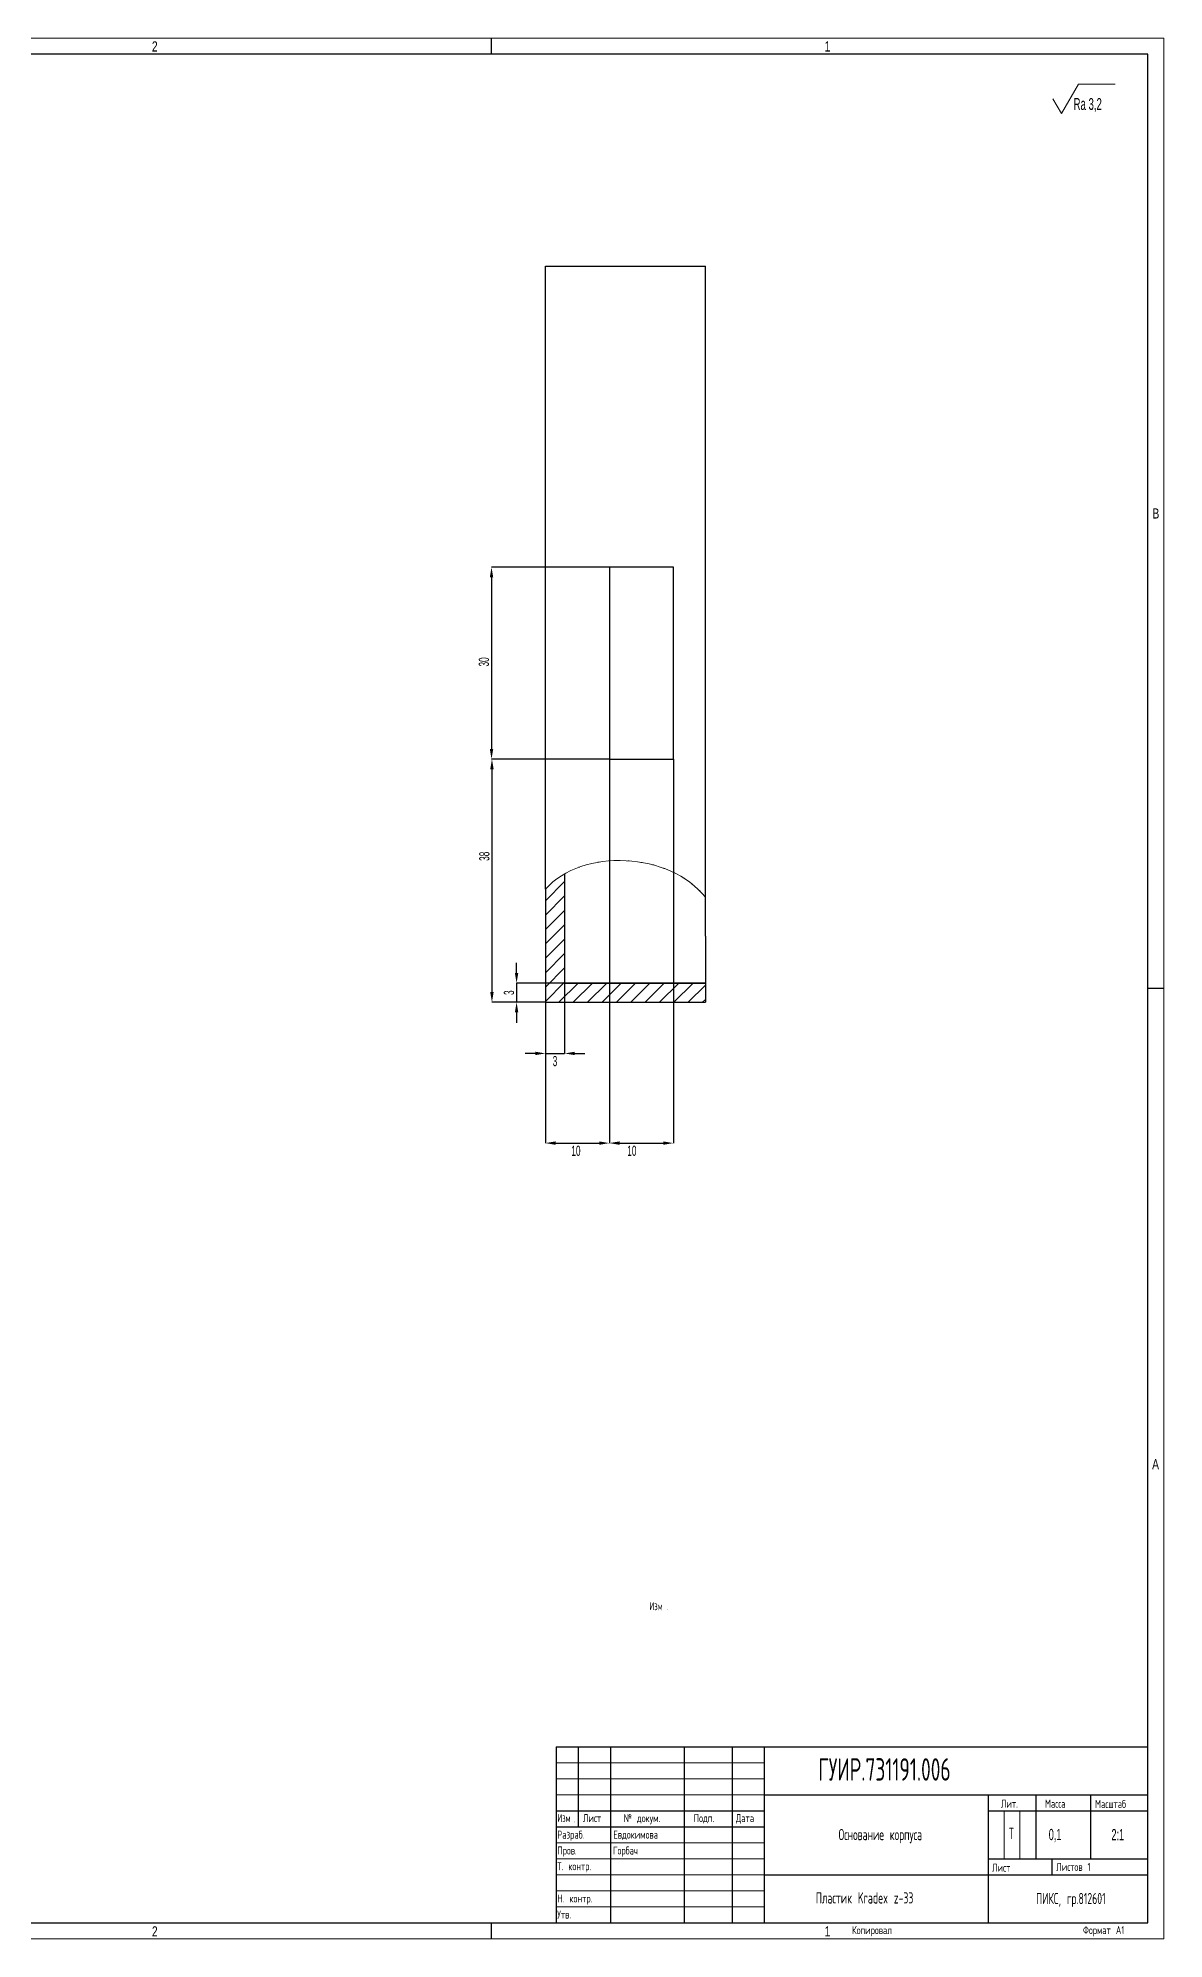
# Model space of a CAD drawing. Header units: millimetres. Extents: x -963 to 6509, y -1367 to 453.
# Drawn here: x -474 to -122, y -1277 to -683 of the extents above; entities that cross this region are included whole.
import ezdxf

# ---------------------------------------------------------------- set-up
doc = ezdxf.new("R2010")
doc.units = ezdxf.units.MM
doc.header["$LTSCALE"] = 0.5
doc.layers.get('0').update_dxf_attribs({"lineweight": 60})
doc.layers.get('Defpoints').update_dxf_attribs({"color": 5})
doc.layers.add('ОСЕВЫЕ', color=7, linetype='Continuous')
doc.styles.add('SLDTEXTSTYLE0', font='TXT', dxfattribs={"width": 0.605})
doc.styles.add('SLDTEXTSTYLE1', font='TXT', dxfattribs={"width": 0.605, "bigfont": 'bigfont'})
doc.styles.add('SLDTEXTSTYLE2', font='TXT', dxfattribs={"width": 0.567853, "bigfont": 'bigfont'})
doc.styles.add('SLDTEXTSTYLE3', font='TXT', dxfattribs={"width": 0.567853})
doc.styles.add('SLDTEXTSTYLE4', font='TXT', dxfattribs={"width": 0.75})
doc.dimstyles.new('SLDDIMSTYLE0', dxfattribs={"dimtxt": 3.183268, "dimasz": 3.183268, "dimexe": 0, "dimexo": 0.0625, "dimgap": 0.795817, "dimtad": 2, "dimlfac": 0.5, "dimrnd": 1e-09, "dimzin": 12, "dimdsep": 46, "dimtxsty": 'SLDTEXTSTYLE0', "dimsah": 1, "dimcen": 0.09, "dimadec": 0, "dimazin": 3, "dimtfac": 1, "dimtdec": 3, "dimtofl": 0, "dimtmove": 0, "dimatfit": 3, "dimfxl": 1, "dimfrac": 2, "dimtolj": 1, "dimtzin": 12, "dimarcsym": 0})
doc.dimstyles.new('SLDDIMSTYLE9', dxfattribs={"dimtxt": 3.183268, "dimasz": 3.183268, "dimexe": 0, "dimexo": 0.0625, "dimgap": 0.795817, "dimtad": 2, "dimlfac": 0.5, "dimrnd": 1e-09, "dimzin": 12, "dimdsep": 46, "dimtxsty": 'SLDTEXTSTYLE0', "dimsah": 1, "dimcen": 0.09, "dimadec": 0, "dimazin": 3, "dimtfac": 1, "dimtdec": 3, "dimtmove": 0, "dimatfit": 0, "dimfxl": 1, "dimfrac": 2, "dimtolj": 1, "dimtzin": 12, "dimarcsym": 0})
pattern_1 = [(45, (-962.8804, -1277.111), (-2.245064, 2.245064), [])]

# ---------------------------------------------------------------- blocks, each defined once
blk = doc.blocks.new('SW_NOTE_0')
at = {"color": 0, "linetype": 'Continuous', "lineweight": 0, "attachment_point": 1}
for s, insert, char_height, style in [('Изм', (0, 3.22), 2.5, 'SLDTEXTSTYLE2'), ('.', (5.56, 2.32), 1.59, 'SLDTEXTSTYLE3')]:
    blk.add_mtext(s, dxfattribs=dict(at, insert=insert, char_height=char_height, style=style))
blk = doc.blocks.new('SW_NOTE_1')
at = {"color": 0, "linetype": 'Continuous', "lineweight": 0, "attachment_point": 1}
for s, insert, char_height, style in [('Изм', (0, 3.22), 2.5, 'SLDTEXTSTYLE2'), ('.', (5.27, 2.25), 1.59, 'SLDTEXTSTYLE3')]:
    blk.add_mtext(s, dxfattribs=dict(at, insert=insert, char_height=char_height, style=style))
blk = doc.blocks.new('SW_SFSYMBOL_0')
at = {"color": 0, "linetype": 'Continuous', "lineweight": 0}
for p, q in [((-3.82, 0), (1.55, 9.09)), ((1.55, 9.09), (12.97, 9.09)), ((-3.82, 0), (-6.5, 4.55))]:
    blk.add_line(p, q, dxfattribs=at)
at = {"color": 0, "linetype": 'Continuous', "lineweight": 0, "insert": (0, 4.77), "char_height": 3.704, "attachment_point": 1, "style": 'SLDTEXTSTYLE0'}
blk.add_mtext('Ra 3,2', dxfattribs=at)
blk = doc.blocks.new('*D247')
at = {"color": 0, "linetype": 'Continuous', "lineweight": -2, "transparency": 16777216}
for p, q in [((-295.2, -908.49), (-295.2, -1028.42)), ((-315.2, -978.49), (-315.2, -1028.42)), ((-312.01, -1028.42), (-298.38, -1028.42))]:
    blk.add_line(p, q, dxfattribs=at)
at = {"color": 0, "linetype": 'Continuous', "transparency": 16777216}
for points in [[(-312.01, -1027.89), (-312.01, -1028.95), (-315.2, -1028.42)], [(-298.38, -1027.89), (-298.38, -1028.95), (-295.2, -1028.42)]]:
    blk.add_solid(points, dxfattribs=at)
at = {"layer": 'Defpoints', "color": 0, "linetype": 'Continuous', "transparency": 16777216}
for p in [(-295.2, -908.42), (-315.2, -978.42), (-295.2, -1028.42)]:
    blk.add_point(p, dxfattribs=at)
at = {"color": 0, "linetype": 'Continuous', "lineweight": 18, "transparency": 16777216, "insert": (-305.66, -1029.22), "char_height": 3.183, "attachment_point": 2, "style": 'SLDTEXTSTYLE0'}
blk.add_mtext('\\A1;10', dxfattribs=at)
blk = doc.blocks.new('*D248')
at = {"color": 0, "linetype": 'Continuous', "lineweight": -2, "transparency": 16777216}
for p, q in [((-295.2, -908.49), (-295.2, -1028.42)), ((-275.2, -908.49), (-275.2, -1028.42)), ((-292.01, -1028.42), (-278.38, -1028.42))]:
    blk.add_line(p, q, dxfattribs=at)
at = {"color": 0, "linetype": 'Continuous', "transparency": 16777216}
for points in [[(-292.01, -1027.89), (-292.01, -1028.95), (-295.2, -1028.42)], [(-278.38, -1027.89), (-278.38, -1028.95), (-275.2, -1028.42)]]:
    blk.add_solid(points, dxfattribs=at)
at = {"layer": 'Defpoints', "color": 0, "linetype": 'Continuous', "transparency": 16777216}
for p in [(-295.2, -908.42), (-275.2, -908.42), (-275.2, -1028.42)]:
    blk.add_point(p, dxfattribs=at)
at = {"color": 0, "linetype": 'Continuous', "lineweight": 18, "transparency": 16777216, "insert": (-288.18, -1029.22), "char_height": 3.183, "attachment_point": 2, "style": 'SLDTEXTSTYLE0'}
blk.add_mtext('\\A1;10', dxfattribs=at)
blk = doc.blocks.new('*D249')
at = {"color": 0, "linetype": 'Continuous', "lineweight": -2, "transparency": 16777216}
for p, q in [((-295.26, -908.42), (-331.91, -908.42)), ((-331.91, -911.61), (-331.91, -981.24)), ((-315.26, -984.42), (-331.91, -984.42))]:
    blk.add_line(p, q, dxfattribs=at)
at = {"color": 0, "linetype": 'Continuous', "transparency": 16777216}
for points in [[(-332.44, -911.61), (-331.38, -911.61), (-331.91, -908.42)], [(-332.44, -981.24), (-331.38, -981.24), (-331.91, -984.42)]]:
    blk.add_solid(points, dxfattribs=at)
at = {"layer": 'Defpoints', "color": 0, "linetype": 'Continuous', "transparency": 16777216}
for p in [(-295.2, -908.42), (-331.91, -984.42), (-315.2, -984.42)]:
    blk.add_point(p, dxfattribs=at)
at = {"color": 0, "linetype": 'Continuous', "lineweight": 18, "transparency": 16777216, "insert": (-335.89, -938.8), "char_height": 3.183, "attachment_point": 2, "rotation": 90, "style": 'SLDTEXTSTYLE0'}
blk.add_mtext('\\A1;38', dxfattribs=at)
blk = doc.blocks.new('*D250')
at = {"color": 0, "linetype": 'Continuous', "lineweight": -2, "transparency": 16777216}
for p, q in [((-295.26, -848.42), (-332.04, -848.42)), ((-332.04, -851.61), (-332.04, -905.24)), ((-295.26, -908.42), (-332.04, -908.42))]:
    blk.add_line(p, q, dxfattribs=at)
at = {"color": 0, "linetype": 'Continuous', "transparency": 16777216}
for points in [[(-332.57, -851.61), (-331.51, -851.61), (-332.04, -848.42)], [(-332.57, -905.24), (-331.51, -905.24), (-332.04, -908.42)]]:
    blk.add_solid(points, dxfattribs=at)
at = {"layer": 'Defpoints', "color": 0, "linetype": 'Continuous', "transparency": 16777216}
for p in [(-295.2, -848.42), (-332.04, -908.42), (-295.2, -908.42)]:
    blk.add_point(p, dxfattribs=at)
at = {"color": 0, "linetype": 'Continuous', "lineweight": 18, "transparency": 16777216, "insert": (-336.02, -878.07), "char_height": 3.183, "attachment_point": 2, "rotation": 90, "style": 'SLDTEXTSTYLE0'}
blk.add_mtext('\\A1;30', dxfattribs=at)
blk = doc.blocks.new('*D251')
at = {"color": 0, "linetype": 'Continuous', "lineweight": -2, "transparency": 16777216}
for p, q in [((-309.2, -978.49), (-309.2, -1000.4)), ((-315.2, -984.49), (-315.2, -1000.4)), ((-318.38, -1000.4), (-321.56, -1000.4)), ((-315.2, -1000.4), (-309.2, -1000.4)), ((-306.01, -1000.4), (-302.83, -1000.4))]:
    blk.add_line(p, q, dxfattribs=at)
at = {"color": 0, "linetype": 'Continuous', "transparency": 16777216}
for points in [[(-318.38, -999.87), (-318.38, -1000.93), (-315.2, -1000.4)], [(-306.01, -999.87), (-306.01, -1000.93), (-309.2, -1000.4)]]:
    blk.add_solid(points, dxfattribs=at)
at = {"layer": 'Defpoints', "color": 0, "linetype": 'Continuous', "transparency": 16777216}
for p in [(-309.2, -978.42), (-315.2, -984.42), (-309.2, -1000.4)]:
    blk.add_point(p, dxfattribs=at)
at = {"color": 0, "linetype": 'Continuous', "lineweight": 18, "transparency": 16777216, "insert": (-312.2, -1001.19), "char_height": 3.183, "attachment_point": 2, "style": 'SLDTEXTSTYLE0'}
blk.add_mtext('\\A1;3', dxfattribs=at)
blk = doc.blocks.new('*D252')
at = {"color": 0, "linetype": 'Continuous', "lineweight": -2, "transparency": 16777216}
for p, q in [((-324.21, -975.24), (-324.21, -972.06)), ((-309.26, -978.42), (-324.21, -978.42)), ((-324.21, -978.42), (-324.21, -984.42)), ((-315.26, -984.42), (-324.21, -984.42)), ((-324.21, -987.61), (-324.21, -990.79))]:
    blk.add_line(p, q, dxfattribs=at)
at = {"color": 0, "linetype": 'Continuous', "transparency": 16777216}
for points in [[(-324.74, -975.24), (-323.68, -975.24), (-324.21, -978.42)], [(-324.74, -987.61), (-323.68, -987.61), (-324.21, -984.42)]]:
    blk.add_solid(points, dxfattribs=at)
at = {"layer": 'Defpoints', "color": 0, "linetype": 'Continuous', "transparency": 16777216}
for p in [(-309.2, -978.42), (-324.21, -984.42), (-315.2, -984.42)]:
    blk.add_point(p, dxfattribs=at)
at = {"color": 0, "linetype": 'Continuous', "lineweight": 18, "transparency": 16777216, "insert": (-328.19, -981.42), "char_height": 3.183, "attachment_point": 2, "rotation": 90, "style": 'SLDTEXTSTYLE0'}
blk.add_mtext('\\A1;3', dxfattribs=at)

msp = doc.modelspace()

# ---------------------------------------------------------------- hatches: boundary and pattern name
at = {"linetype": 'Continuous', "lineweight": 18}
h = msp.add_hatch(dxfattribs=at)
h.set_pattern_fill('ANSI31', style=0)
h.set_pattern_definition(pattern_1)
edge = h.paths.add_edge_path(flags=0)
edge.add_spline(control_points=[(-315.196, -949.103), (-313.512, -947.178), (-311.477, -945.568), (-309.196, -944.267)], knot_values=[0.2100057, 0.2100057, 0.2100057, 0.2100057, 0.2538432, 0.2538432, 0.2538432, 0.2538432], weights=[1, 1, 1, 1], degree=3, periodic=0)
edge.add_spline(control_points=[(-309.196, -944.267), (-295.987, -936.738), (-274.526, -939.587), (-265.196, -951.622)], knot_values=[0.2538432, 0.2538432, 0.2538432, 0.2538432, 0.5076778, 0.5076778, 0.5076778, 0.5076778], weights=[1, 1, 1, 1], degree=3, periodic=0)
edge.add_spline(control_points=[(-265.196, -951.622), (-276.137, -937.508), (-303.762, -936.028), (-315.196, -949.103)], knot_values=[0.4923222, 0.4923222, 0.4923222, 0.4923222, 0.7899943, 0.7899943, 0.7899943, 0.7899943], weights=[1, 1, 1, 1], degree=3, periodic=0)
h = msp.add_hatch(dxfattribs=at)
h.set_pattern_fill('ANSI31', style=0)
h.set_pattern_definition(pattern_1)
edge = h.paths.add_edge_path(flags=0)
edge.add_line((-315.196, -949.103), (-315.196, -984.423))
edge.add_line((-315.196, -984.423), (-265.196, -984.423))
edge.add_line((-265.196, -984.423), (-265.196, -978.423))
edge.add_line((-265.196, -978.423), (-309.196, -978.423))
edge.add_line((-309.196, -978.423), (-309.196, -944.267))
edge.add_spline(control_points=[(-309.196, -944.267), (-311.477, -945.568), (-313.512, -947.178), (-315.196, -949.103)], knot_values=[0.7461568, 0.7461568, 0.7461568, 0.7461568, 0.7899943, 0.7899943, 0.7899943, 0.7899943], weights=[1, 1, 1, 1], degree=3, periodic=0)

# ---------------------------------------------------------------- linework, layer by layer
at = {"color": 7, "linetype": 'Continuous', "lineweight": 25}
for p, q in [((-126.88, -688.111), (-942.88, -688.111)), ((-126.88, -1272.111), (-126.88, -688.111)), ((-315.196, -760.423), (-315.196, -754.423)), ((-315.196, -754.423), (-265.196, -754.423)), ((-265.196, -760.423), (-265.196, -754.423)), ((-315.196, -949.103), (-315.196, -760.423)), ((-265.196, -951.622), (-265.196, -760.423)), ((-275.196, -848.423), (-295.196, -848.423)), ((-295.196, -848.423), (-295.196, -908.423)), ((-275.196, -908.423), (-275.196, -848.423)), ((-295.196, -908.423), (-275.196, -908.423)), ((-309.196, -944.267), (-309.196, -978.423)), ((-315.196, -949.103), (-315.196, -984.423)), ((-265.196, -963.762), (-265.196, -951.622)), ((-265.196, -963.762), (-265.196, -978.362)), ((-309.196, -978.362), (-265.196, -978.362)), ((-309.196, -978.423), (-265.196, -978.423)), ((-265.196, -978.423), (-265.196, -978.362)), ((-265.196, -978.423), (-265.196, -984.423)), ((-315.196, -984.423), (-265.196, -984.423)), ((-311.88, -1217.111), (-126.88, -1217.111)), ((-311.88, -1217.111), (-311.88, -1272.111)), ((-304.88, -1242.111), (-304.88, -1217.111)), ((-294.88, -1217.111), (-294.88, -1272.111)), ((-271.88, -1217.111), (-271.88, -1272.111)), ((-256.88, -1217.111), (-256.88, -1272.111)), ((-246.88, -1217.111), (-246.88, -1272.111)), ((-246.88, -1232.111), (-126.88, -1232.111)), ((-176.88, -1232.111), (-176.88, -1272.111)), ((-161.88, -1232.111), (-161.88, -1252.111)), ((-144.88, -1232.111), (-144.88, -1252.111)), ((-311.88, -1237.111), (-246.88, -1237.111)), ((-176.88, -1237.111), (-126.88, -1237.111)), ((-311.88, -1242.111), (-246.88, -1242.111)), ((-176.88, -1252.111), (-126.88, -1252.111)), ((-156.88, -1252.111), (-156.88, -1257.111)), ((-246.88, -1257.111), (-126.88, -1257.111)), ((-942.88, -1272.111), (-126.88, -1272.111))]:
    msp.add_line(p, q, dxfattribs=at)
at = {"color": 7, "linetype": 'Continuous', "lineweight": 18}
for p, q in [((-311.88, -1222.111), (-246.88, -1222.111)), ((-311.88, -1227.111), (-246.88, -1227.111)), ((-311.88, -1232.111), (-246.88, -1232.111)), ((-171.88, -1237.111), (-171.88, -1252.111)), ((-166.88, -1237.111), (-166.88, -1252.111)), ((-311.88, -1247.111), (-246.88, -1247.111)), ((-311.88, -1252.111), (-246.88, -1252.111)), ((-311.88, -1257.111), (-246.88, -1257.111)), ((-311.88, -1262.111), (-246.88, -1262.111)), ((-311.88, -1267.111), (-246.88, -1267.111))]:
    msp.add_line(p, q, dxfattribs=at)
msp.add_open_spline([(-265.196, -951.622), (-276.137, -937.508), (-303.762, -936.028), (-315.196, -949.103)], degree=3, dxfattribs=at)
at = {"layer": 'ОСЕВЫЕ', "lineweight": 18}
for p, q in [((-962.88, -683.111), (-121.88, -683.111)), ((-121.88, -683.111), (-121.88, -1277.111)), ((-962.88, -1277.111), (-121.88, -1277.111))]:
    msp.add_line(p, q, dxfattribs=at)
at = {"layer": 'ОСЕВЫЕ', "lineweight": 25}
for p, q in [((-332.13, -683.111), (-332.13, -688.111)), ((-121.88, -980.111), (-126.88, -980.111)), ((-332.13, -1272.111), (-332.13, -1277.111))]:
    msp.add_line(p, q, dxfattribs=at)

# ---------------------------------------------------------------- block references
at = {"color": 7, "linetype": 'Continuous', "lineweight": 0}
for name, p in [('SW_SFSYMBOL_0', (-150.125, -706.645)), ('SW_NOTE_0', (-282.73, -1175.094)), ('SW_NOTE_1', (-311.494, -1241.303))]:
    msp.add_blockref(name, p, dxfattribs=at)

# ---------------------------------------------------------------- texts
for s, insert, char_height, attachment_point, style in [('2', (-437.287, -684.15), 3.175, 2, 'SLDTEXTSTYLE4'), ('1', (-227.037, -684.15), 3.175, 2, 'SLDTEXTSTYLE4'), ('B', (-124.404, -830.087), 3.175, 2, 'SLDTEXTSTYLE4'), ('A', (-124.509, -1127.15), 3.175, 2, 'SLDTEXTSTYLE4'), ('ГУИР.731191.006', (-229.93, -1220.634), 7, 1, 'SLDTEXTSTYLE1'), ('Лит.', (-172.83, -1233.586), 2.5, 1, 'SLDTEXTSTYLE1'), ('Масса', (-159.078, -1233.586), 2.5, 1, 'SLDTEXTSTYLE1'), ('Масштаб', (-143.416, -1233.683), 2.5, 1, 'SLDTEXTSTYLE1'), ('Лист', (-303.454, -1238.08), 2.5, 1, 'SLDTEXTSTYLE1'), ('№ докум.', (-290.736, -1238.099), 2.5, 1, 'SLDTEXTSTYLE1'), ('Подп.', (-268.841, -1238.085), 2.5, 1, 'SLDTEXTSTYLE1'), ('Дата', (-255.674, -1238.083), 2.5, 1, 'SLDTEXTSTYLE1'), ('Разраб.', (-311.484, -1243.258), 2.5, 1, 'SLDTEXTSTYLE1'), ('Евдокимова', (-293.981, -1243.256), 2.5, 1, 'SLDTEXTSTYLE1'), ('Основание корпуса', (-210.523, -1242.737), 3.5, 2, 'SLDTEXTSTYLE1'), ('Т', (-169.572, -1242.368), 3.5, 2, 'SLDTEXTSTYLE1'), ('0,1', (-157.892, -1242.718), 3.5, 1, 'SLDTEXTSTYLE0'), ('2:1', (-136.323, -1242.765), 3.5, 2, 'SLDTEXTSTYLE0'), ('Т. контр.', (-311.498, -1253.134), 2.5, 1, 'SLDTEXTSTYLE1'), ('Пров.', (-311.487, -1248.218), 2.5, 1, 'SLDTEXTSTYLE1'), ('Горбач', (-294.073, -1248.22), 2.5, 1, 'SLDTEXTSTYLE1'), ('Лист', (-175.605, -1253.588), 2.5, 1, 'SLDTEXTSTYLE1'), ('Листов 1', (-155.544, -1253.342), 2.5, 1, 'SLDTEXTSTYLE1'), ('Н. контр.', (-311.498, -1263.203), 2.5, 1, 'SLDTEXTSTYLE1'), ('Пластик Kradex z-33', (-230.711, -1262.528), 3.5, 1, 'SLDTEXTSTYLE1'), ('ПИКС, гр.812601', (-150.992, -1262.721), 3.5, 2, 'SLDTEXTSTYLE1'), ('Утв.', (-311.512, -1268.22), 2.5, 1, 'SLDTEXTSTYLE1'), ('2', (-437.287, -1273.15), 3.175, 2, 'SLDTEXTSTYLE4'), ('1', (-227.037, -1273.15), 3.175, 2, 'SLDTEXTSTYLE4'), ('Копировал', (-219.382, -1273.106), 2.5, 1, 'SLDTEXTSTYLE1'), ('Формат А1', (-147.207, -1273.091), 2.5, 1, 'SLDTEXTSTYLE1')]:
    msp.add_mtext(s, dxfattribs=dict(at, insert=insert, char_height=char_height, attachment_point=attachment_point, style=style))

# ---------------------------------------------------------------- dimensions: what is measured, and where the dimension line sits
at = {"color": 7, "linetype": 'Continuous', "lineweight": 18}
for base, p1, p2, dimstyle, picture, middle in [((-332.037, -908.423), (-295.196, -848.423), (-295.196, -908.423), 'SLDDIMSTYLE0', '*D250', (-332.037, -878.071)), ((-331.907, -984.423), (-295.196, -908.423), (-315.196, -984.423), 'SLDDIMSTYLE0', '*D249', (-331.907, -938.803)), ((-324.209, -984.423), (-309.196, -978.423), (-315.196, -984.423), 'SLDDIMSTYLE9', '*D252', (-324.209, -981.423))]:
    dim = msp.add_linear_dim(base=base, p1=p1, p2=p2, angle=90, dimstyle=dimstyle, dxfattribs=at)
    dim.commit()
    dim.dimension.update_dxf_attribs({"geometry": picture, "text_midpoint": middle, "dimtype": 160})
for base, p1, p2, dimstyle, picture, middle in [((-295.196, -1028.423), (-315.196, -978.423), (-295.196, -908.423), 'SLDDIMSTYLE0', '*D247', (-305.661, -1028.423)), ((-275.196, -1028.423), (-295.196, -908.423), (-275.196, -908.423), 'SLDDIMSTYLE0', '*D248', (-288.181, -1028.423)), ((-309.196, -1000.396), (-315.196, -984.423), (-309.196, -978.423), 'SLDDIMSTYLE9', '*D251', (-312.196, -1000.396))]:
    dim = msp.add_linear_dim(base=base, p1=p1, p2=p2, dimstyle=dimstyle, dxfattribs=at)
    dim.commit()
    dim.dimension.update_dxf_attribs({"geometry": picture, "text_midpoint": middle, "dimtype": 160})

doc.saveas('drawing.dxf')
